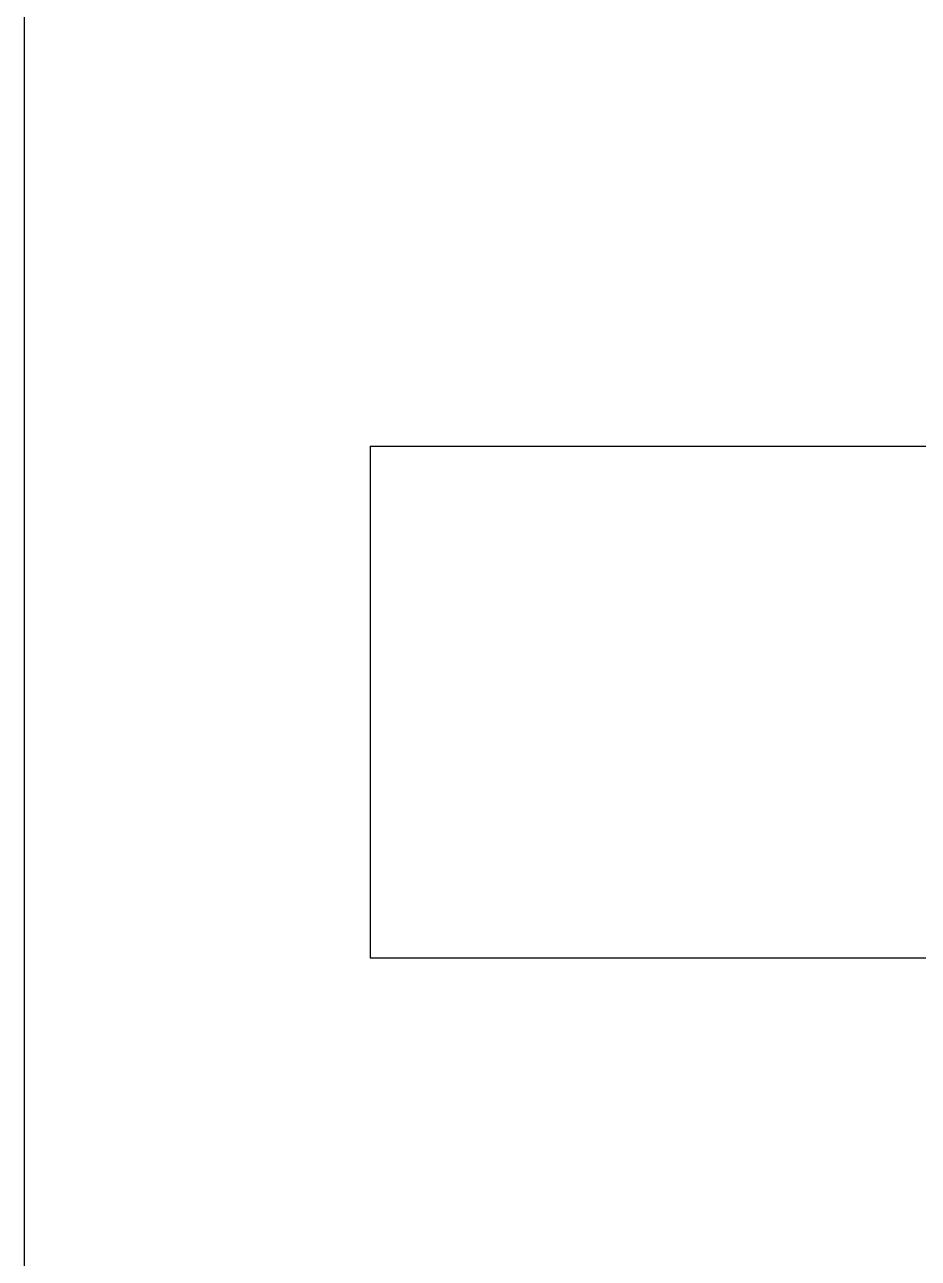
# Model space of a CAD drawing. Extents: x -13.9 to 0.5, y -16.8 to 31.2.
# Drawn here: x -13.867 to -12.979, y -13.98 to -12.753 of the extents above; entities that cross this region are included whole.
import ezdxf

# ---------------------------------------------------------------- set-up
doc = ezdxf.new("R2010")
doc.units = 0
doc.header["$MEASUREMENT"] = 0
doc.layers.get('0').update_dxf_attribs({"linetype": 'CONTINUOUS'})

msp = doc.modelspace()

# ---------------------------------------------------------------- linework, layer by layer
at = {"extrusion": (1, 0, -1.83697e-16)}
for p, q in [((-13.8671, -16.7534, 11.2925), (-13.8671, -8.7534, 11.2925)), ((-13.8671, -16.7534, 1.2924), (-13.8671, -8.7534, 1.2924)), ((-13.5238, -13.1724, 6.9852), (-8.1133, -13.1724, 6.9852)), ((-13.5238, -13.1724, 6.9852), (-13.5238, -13.6813, 6.9852)), ((-13.5238, -13.1724, 2.0337), (-8.1133, -13.1724, 2.0337)), ((-13.5238, -13.1724, 2.0337), (-13.5238, -13.6813, 2.0337)), ((-13.5238, -13.1724, 6.9852), (-13.5238, -13.1724, 2.0337)), ((-13.5238, -13.6813, 6.9852), (-8.1133, -13.6813, 6.9852)), ((-13.5238, -13.6813, 2.0337), (-8.1133, -13.6813, 2.0337)), ((-13.5238, -13.6813, 6.9852), (-13.5238, -13.6813, 2.0337))]:
    msp.add_line(p, q, dxfattribs=at)

doc.saveas('drawing.dxf')
